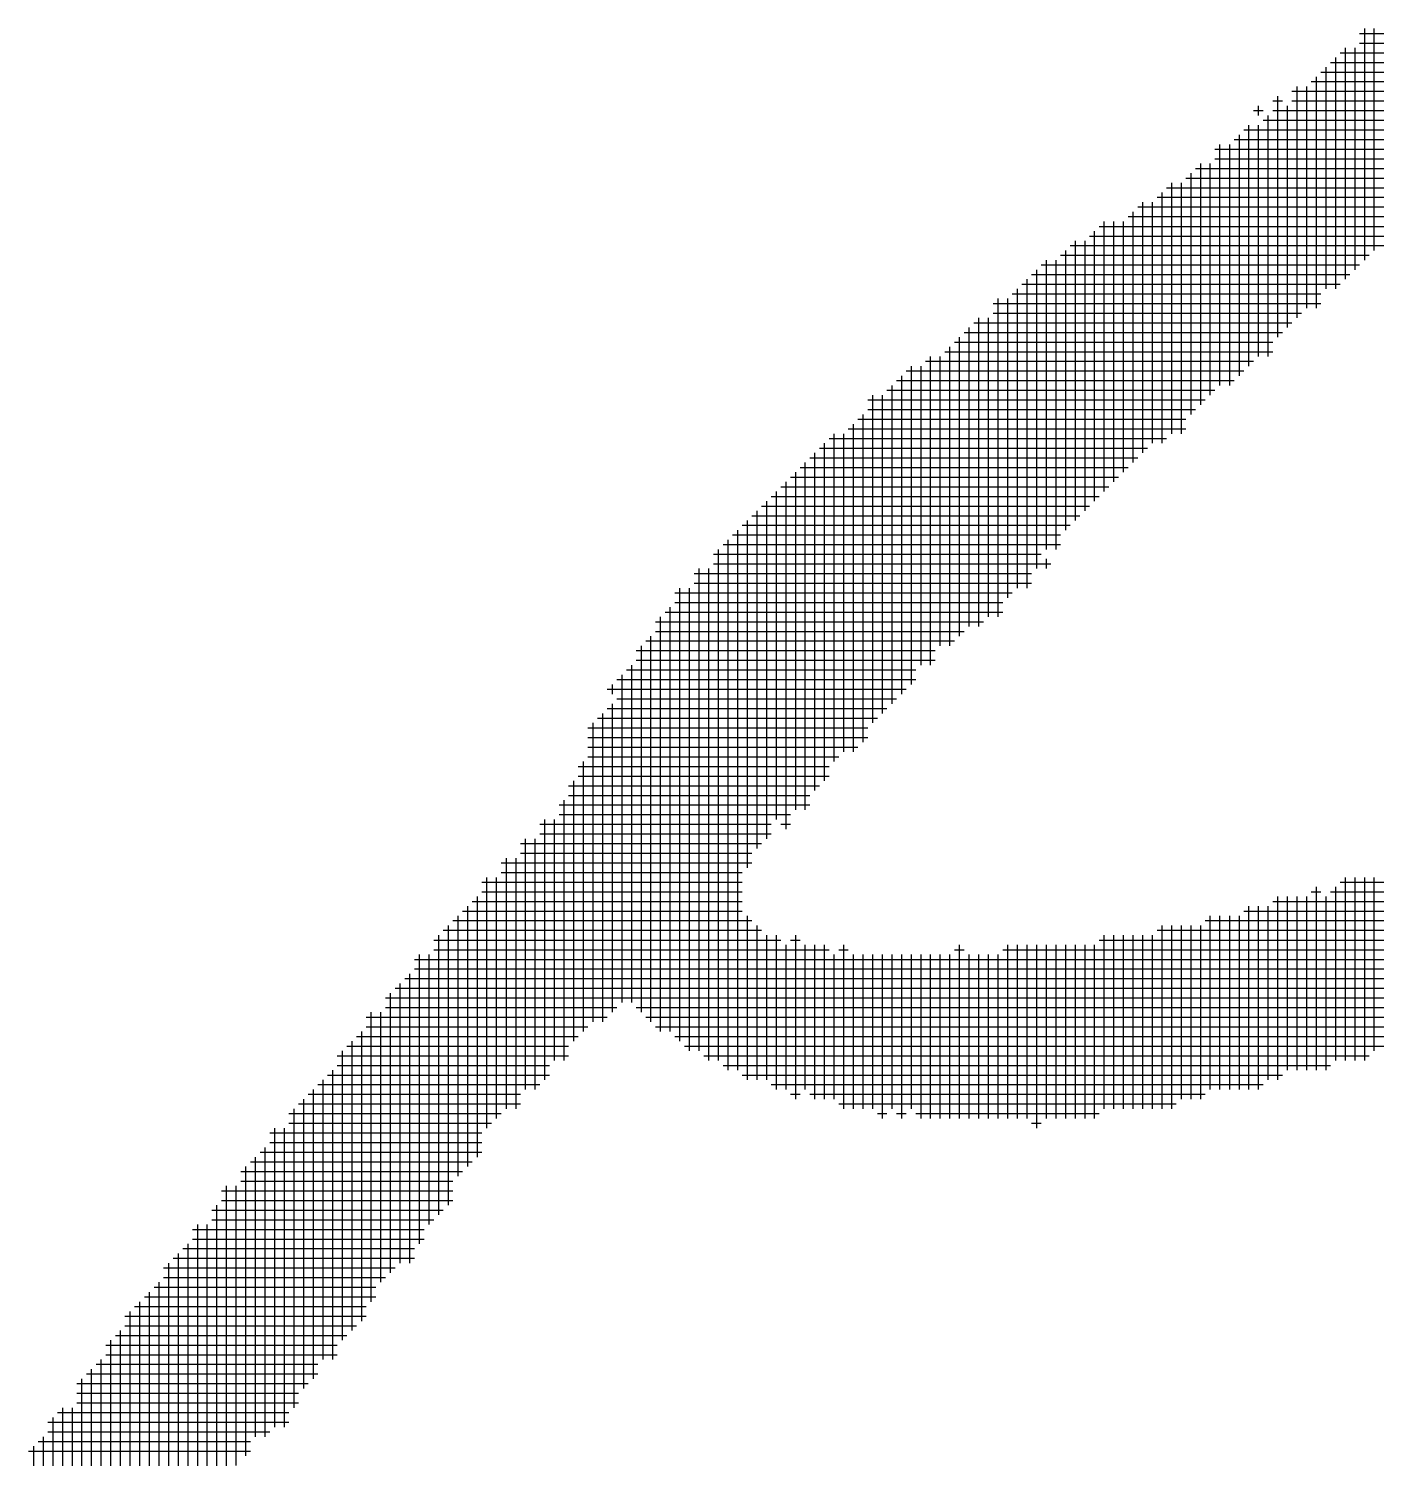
# Model space of a CAD drawing. Header units: feet. Extents: x 0 to 420500, y 0 to 297000.
# Drawn here: x 284319 to 284862, y 14735 to 15312 of the extents above; entities that cross this region are included whole.
import ezdxf

# ---------------------------------------------------------------- set-up
doc = ezdxf.new("R2010")
doc.units = ezdxf.units.FT
doc.header["$LTSCALE"] = 2750
doc.header["$MEASUREMENT"] = 0
doc.layers.add('CX-MISC', color=2, linetype='CONTINUOUS')

# ---------------------------------------------------------------- blocks, each defined once
blk = doc.blocks.new('CXGLOGO-싸인2')
at = {"layer": 'CX-MISC'}
for p, q in [((9608.295, -1038.18), (9611.872, -1038.18)), ((9608.334, -1038.141), (9608.334, -1040.007)), ((9608.411, -1038.141), (9608.411, -1039.929)), ((9608.178, -1038.296), (9608.178, -1040.162)), ((9608.256, -1038.296), (9608.256, -1040.085)), ((9608.295, -1038.257), (9611.638, -1038.257)), ((9608.061, -1038.413), (9611.327, -1038.413)), ((9608.1, -1038.374), (9608.1, -1040.24)), ((9608.139, -1038.335), (9611.405, -1038.335)), ((9607.945, -1038.529), (9607.945, -1040.396)), ((9607.984, -1038.491), (9611.172, -1038.491)), ((9608.023, -1038.452), (9608.023, -1040.24)), ((9607.75, -1038.646), (9610.627, -1038.646)), ((9607.789, -1038.607), (9607.789, -1040.473)), ((9607.867, -1038.607), (9607.867, -1040.396)), ((9607.906, -1038.568), (9611.016, -1038.568)), ((9607.478, -1038.763), (9607.478, -1038.841)), ((9607.595, -1038.724), (9607.673, -1038.724)), ((9607.634, -1038.685), (9607.634, -1040.629)), ((9607.711, -1038.763), (9607.711, -1040.551)), ((9607.75, -1038.724), (9610.627, -1038.724)), ((9607.439, -1038.802), (9607.517, -1038.802)), ((9607.517, -1038.879), (9610.239, -1038.879)), ((9607.556, -1038.841), (9607.556, -1040.785)), ((9607.595, -1038.802), (9610.394, -1038.802)), ((9607.323, -1038.996), (9607.323, -1040.94)), ((9607.362, -1038.957), (9610.083, -1038.957)), ((9607.4, -1038.918), (9607.4, -1040.862)), ((9607.478, -1038.918), (9607.478, -1040.785)), ((9607.128, -1039.113), (9609.85, -1039.113)), ((9607.167, -1039.074), (9607.167, -1041.018)), ((9607.245, -1039.074), (9607.245, -1041.018)), ((9607.284, -1039.035), (9610.005, -1039.035)), ((9607.012, -1039.229), (9607.012, -1041.173)), ((9607.089, -1039.229), (9607.089, -1041.096)), ((9607.128, -1039.19), (9609.772, -1039.19)), ((9606.895, -1039.346), (9609.461, -1039.346)), ((9606.934, -1039.307), (9606.934, -1041.251)), ((9606.973, -1039.268), (9609.617, -1039.268)), ((9606.701, -1039.463), (9606.701, -1041.484)), ((9606.739, -1039.424), (9609.306, -1039.424)), ((9606.778, -1039.385), (9606.778, -1041.407)), ((9606.856, -1039.385), (9606.856, -1041.407)), ((9606.506, -1039.579), (9608.995, -1039.579)), ((9606.545, -1039.54), (9606.545, -1041.562)), ((9606.623, -1039.54), (9606.623, -1041.484)), ((9606.662, -1039.501), (9609.228, -1039.501)), ((9606.234, -1039.696), (9606.234, -1041.873)), ((9606.312, -1039.696), (9606.312, -1041.795)), ((9606.39, -1039.696), (9606.39, -1041.718)), ((9606.428, -1039.657), (9608.917, -1039.657)), ((9606.467, -1039.618), (9606.467, -1041.64)), ((9606.117, -1039.813), (9608.683, -1039.813)), ((9606.156, -1039.774), (9606.156, -1041.951)), ((9606.195, -1039.735), (9608.761, -1039.735)), ((9605.923, -1039.929), (9605.923, -1042.184)), ((9605.962, -1039.89), (9608.528, -1039.89)), ((9606.001, -1039.851), (9606.001, -1042.106)), ((9606.079, -1039.851), (9606.079, -1042.029)), ((9605.729, -1040.046), (9608.295, -1040.046)), ((9605.767, -1040.007), (9605.767, -1042.34)), ((9605.845, -1040.007), (9605.845, -1042.34)), ((9605.884, -1039.968), (9608.372, -1039.968)), ((9605.612, -1040.162), (9605.612, -1042.651)), ((9605.651, -1040.124), (9608.217, -1040.124)), ((9605.69, -1040.085), (9605.69, -1042.495)), ((9605.495, -1040.279), (9607.984, -1040.279)), ((9605.534, -1040.24), (9605.534, -1042.651)), ((9605.573, -1040.201), (9608.139, -1040.201)), ((9605.34, -1040.357), (9607.984, -1040.357)), ((9605.379, -1040.318), (9605.379, -1042.884)), ((9605.456, -1040.318), (9605.456, -1042.729)), ((9605.223, -1040.473), (9605.223, -1042.962)), ((9605.301, -1040.473), (9605.301, -1042.884)), ((9605.34, -1040.435), (9607.828, -1040.435)), ((9605.107, -1040.59), (9607.673, -1040.59)), ((9605.145, -1040.551), (9605.145, -1042.962)), ((9605.184, -1040.512), (9607.75, -1040.512)), ((9604.99, -1040.707), (9604.99, -1043.117)), ((9605.029, -1040.668), (9607.595, -1040.668)), ((9605.068, -1040.629), (9605.068, -1043.04)), ((9604.795, -1040.823), (9607.439, -1040.823)), ((9604.834, -1040.785), (9604.834, -1043.273)), ((9604.912, -1040.785), (9604.912, -1043.117)), ((9604.951, -1040.746), (9607.595, -1040.746)), ((9604.601, -1040.94), (9604.601, -1043.506)), ((9604.64, -1040.901), (9607.362, -1040.901)), ((9604.679, -1040.862), (9604.679, -1043.428)), ((9604.757, -1040.862), (9604.757, -1043.273)), ((9604.484, -1041.057), (9607.128, -1041.057)), ((9604.523, -1041.018), (9604.523, -1043.584)), ((9604.562, -1040.979), (9607.284, -1040.979)), ((9604.329, -1041.134), (9607.051, -1041.134)), ((9604.368, -1041.096), (9604.368, -1043.739)), ((9604.446, -1041.096), (9604.446, -1043.662)), ((9604.251, -1041.29), (9606.895, -1041.29)), ((9604.29, -1041.251), (9604.29, -1043.895)), ((9604.329, -1041.212), (9606.973, -1041.212)), ((9604.057, -1041.407), (9604.057, -1044.05)), ((9604.135, -1041.407), (9604.135, -1043.973)), ((9604.173, -1041.368), (9606.895, -1041.368)), ((9604.212, -1041.329), (9604.212, -1043.973)), ((9603.94, -1041.523), (9606.584, -1041.523)), ((9603.979, -1041.484), (9603.979, -1044.206)), ((9604.018, -1041.445), (9606.739, -1041.445)), ((9603.823, -1041.64), (9603.823, -1044.439)), ((9603.862, -1041.601), (9606.506, -1041.601)), ((9603.901, -1041.562), (9603.901, -1044.284)), ((9603.707, -1041.757), (9606.351, -1041.757)), ((9603.746, -1041.718), (9603.746, -1044.439)), ((9603.785, -1041.679), (9606.428, -1041.679)), ((9603.59, -1041.873), (9603.59, -1044.517)), ((9603.629, -1041.834), (9606.273, -1041.834)), ((9603.668, -1041.795), (9603.668, -1044.595)), ((9603.474, -1041.99), (9606.117, -1041.99)), ((9603.512, -1041.951), (9603.512, -1044.673)), ((9603.551, -1041.912), (9606.195, -1041.912)), ((9603.357, -1042.106), (9603.357, -1044.906)), ((9603.396, -1042.068), (9606.04, -1042.068)), ((9603.435, -1042.029), (9603.435, -1044.75)), ((9603.24, -1042.223), (9605.884, -1042.223)), ((9603.279, -1042.184), (9603.279, -1046.539)), ((9603.318, -1042.145), (9605.962, -1042.145)), ((9603.124, -1042.34), (9603.124, -1046.461)), ((9603.163, -1042.301), (9605.884, -1042.301)), ((9603.201, -1042.262), (9603.201, -1046.539)), ((9603.085, -1042.379), (9605.729, -1042.379)), ((9603.085, -1042.456), (9605.806, -1042.456)), ((9605.767, -1042.417), (9605.767, -1042.495)), ((9602.929, -1042.534), (9605.651, -1042.534)), ((9602.968, -1042.495), (9602.968, -1046.383)), ((9603.046, -1042.495), (9603.046, -1046.461)), ((9602.774, -1042.69), (9605.495, -1042.69)), ((9602.813, -1042.651), (9602.813, -1046.305)), ((9602.89, -1042.651), (9602.89, -1046.383)), ((9602.929, -1042.612), (9605.651, -1042.612)), ((9602.735, -1042.806), (9602.735, -1046.228)), ((9602.774, -1042.767), (9605.418, -1042.767)), ((9602.618, -1042.923), (9605.262, -1042.923)), ((9602.657, -1042.884), (9602.657, -1046.228)), ((9602.696, -1042.845), (9605.418, -1042.845)), ((9602.579, -1043.04), (9602.579, -1046.15)), ((9602.618, -1043.001), (9605.107, -1043.001)), ((9602.463, -1043.156), (9604.873, -1043.156)), ((9602.502, -1043.117), (9602.502, -1046.072)), ((9602.54, -1043.078), (9605.029, -1043.078)), ((9602.424, -1043.273), (9602.424, -1045.994)), ((9602.463, -1043.234), (9604.873, -1043.234)), ((9602.307, -1043.389), (9604.718, -1043.389)), ((9602.346, -1043.351), (9602.346, -1045.994)), ((9602.385, -1043.312), (9604.718, -1043.312)), ((9602.229, -1043.467), (9604.64, -1043.467)), ((9602.268, -1043.428), (9602.268, -1043.506)), ((9602.268, -1043.584), (9602.268, -1046.072)), ((9602.307, -1043.545), (9604.562, -1043.545)), ((9602.152, -1043.701), (9604.407, -1043.701)), ((9602.191, -1043.662), (9602.191, -1046.15)), ((9602.229, -1043.623), (9604.484, -1043.623)), ((9602.074, -1043.778), (9604.329, -1043.778)), ((9602.113, -1043.739), (9602.113, -1046.15)), ((9602.074, -1043.856), (9604.329, -1043.856)), ((9602.074, -1043.934), (9604.251, -1043.934)), ((9602.035, -1044.05), (9602.035, -1046.228)), ((9602.074, -1044.012), (9604.096, -1044.012)), ((9601.996, -1044.089), (9604.018, -1044.089)), ((9601.996, -1044.167), (9604.018, -1044.167)), ((9601.918, -1044.245), (9603.94, -1044.245)), ((9601.957, -1044.206), (9601.957, -1046.305)), ((9601.841, -1044.4), (9603.862, -1044.4)), ((9601.879, -1044.361), (9601.879, -1046.461)), ((9601.918, -1044.323), (9603.862, -1044.323)), ((9601.724, -1044.517), (9601.724, -1046.617)), ((9601.802, -1044.517), (9601.802, -1046.461)), ((9601.841, -1044.478), (9603.707, -1044.478)), ((9601.685, -1044.556), (9603.551, -1044.556)), ((9601.685, -1044.634), (9603.551, -1044.634)), ((9603.629, -1044.556), (9603.707, -1044.556)), ((9601.53, -1044.711), (9603.474, -1044.711)), ((9601.568, -1044.673), (9601.568, -1046.694)), ((9601.646, -1044.673), (9601.646, -1046.694)), ((9601.374, -1044.867), (9603.396, -1044.867)), ((9601.413, -1044.828), (9601.413, -1046.85)), ((9601.491, -1044.828), (9601.491, -1046.85)), ((9601.53, -1044.789), (9603.396, -1044.789)), ((9601.257, -1044.984), (9601.257, -1047.005)), ((9601.335, -1044.984), (9601.335, -1046.928)), ((9601.374, -1044.945), (9603.318, -1044.945)), ((9608.178, -1044.984), (9608.178, -1046.461)), ((9608.256, -1044.984), (9608.256, -1046.461)), ((9608.334, -1044.984), (9608.334, -1046.461)), ((9608.411, -1044.984), (9608.411, -1046.383)), ((9601.219, -1045.022), (9603.318, -1045.022)), ((9601.219, -1045.1), (9603.318, -1045.1)), ((9607.906, -1045.1), (9607.984, -1045.1)), ((9607.945, -1045.061), (9607.945, -1046.539)), ((9608.061, -1045.1), (9611.872, -1045.1)), ((9608.1, -1045.061), (9608.1, -1046.461)), ((9608.139, -1045.022), (9612.105, -1045.022)), ((9601.102, -1045.217), (9601.102, -1047.316)), ((9601.141, -1045.178), (9603.318, -1045.178)), ((9601.18, -1045.139), (9601.18, -1047.239)), ((9607.4, -1045.217), (9607.4, -1046.694)), ((9607.478, -1045.217), (9607.478, -1046.694)), ((9607.556, -1045.217), (9607.556, -1046.617)), ((9607.595, -1045.178), (9611.716, -1045.178)), ((9607.634, -1045.139), (9607.634, -1046.617)), ((9607.711, -1045.139), (9607.711, -1046.539)), ((9607.789, -1045.139), (9607.789, -1046.539)), ((9607.867, -1045.139), (9607.867, -1046.539)), ((9608.023, -1045.139), (9608.023, -1046.539)), ((9600.985, -1045.333), (9603.396, -1045.333)), ((9601.024, -1045.295), (9601.024, -1047.394)), ((9601.063, -1045.256), (9603.318, -1045.256)), ((9603.357, -1045.295), (9603.357, -1046.617)), ((9607.051, -1045.333), (9611.172, -1045.333)), ((9607.089, -1045.295), (9607.089, -1046.694)), ((9607.167, -1045.295), (9607.167, -1046.694)), ((9607.245, -1045.295), (9607.245, -1046.694)), ((9607.323, -1045.295), (9607.323, -1046.694)), ((9607.362, -1045.256), (9611.561, -1045.256)), ((9600.869, -1045.45), (9600.869, -1047.705)), ((9600.907, -1045.411), (9603.474, -1045.411)), ((9600.946, -1045.372), (9600.946, -1047.627)), ((9603.435, -1045.372), (9603.435, -1046.617)), ((9603.512, -1045.45), (9603.512, -1046.617)), ((9603.59, -1045.45), (9603.59, -1046.694)), ((9603.746, -1045.45), (9603.746, -1046.772)), ((9606.234, -1045.45), (9606.234, -1046.85)), ((9606.312, -1045.45), (9606.312, -1046.85)), ((9606.39, -1045.45), (9606.39, -1046.85)), ((9606.467, -1045.45), (9606.467, -1046.85)), ((9606.545, -1045.45), (9606.545, -1046.85)), ((9606.623, -1045.45), (9606.623, -1046.85)), ((9606.662, -1045.411), (9611.172, -1045.411)), ((9606.701, -1045.372), (9606.701, -1046.85)), ((9606.778, -1045.372), (9606.778, -1046.85)), ((9606.856, -1045.372), (9606.856, -1046.772)), ((9606.934, -1045.372), (9606.934, -1046.772)), ((9607.012, -1045.372), (9607.012, -1046.772)), ((9600.83, -1045.489), (9603.629, -1045.489)), ((9600.83, -1045.567), (9604.018, -1045.567)), ((9603.668, -1045.528), (9603.668, -1046.694)), ((9603.707, -1045.489), (9603.785, -1045.489)), ((9603.823, -1045.528), (9603.823, -1046.694)), ((9603.901, -1045.528), (9603.901, -1046.772)), ((9603.979, -1045.528), (9603.979, -1046.772)), ((9604.096, -1045.567), (9604.173, -1045.567)), ((9604.135, -1045.528), (9604.135, -1046.85)), ((9605.029, -1045.567), (9605.107, -1045.567)), ((9605.068, -1045.528), (9605.068, -1046.928)), ((9605.418, -1045.567), (9610.705, -1045.567)), ((9605.456, -1045.528), (9605.456, -1046.928)), ((9605.534, -1045.528), (9605.534, -1046.928)), ((9605.612, -1045.528), (9605.612, -1046.928)), ((9605.69, -1045.528), (9605.69, -1047.005)), ((9605.767, -1045.528), (9605.767, -1046.928)), ((9605.845, -1045.528), (9605.845, -1046.928)), ((9605.923, -1045.528), (9605.923, -1046.928)), ((9606.001, -1045.528), (9606.001, -1046.928)), ((9606.079, -1045.528), (9606.079, -1046.928)), ((9606.156, -1045.528), (9606.156, -1046.928)), ((9606.195, -1045.489), (9610.861, -1045.489)), ((9600.674, -1045.645), (9610.627, -1045.645)), ((9600.713, -1045.606), (9600.713, -1047.938)), ((9600.791, -1045.606), (9600.791, -1047.783)), ((9604.057, -1045.606), (9604.057, -1046.772)), ((9604.212, -1045.606), (9604.212, -1046.85)), ((9604.29, -1045.606), (9604.29, -1046.85)), ((9604.368, -1045.606), (9604.368, -1046.85)), ((9604.446, -1045.606), (9604.446, -1046.928)), ((9604.523, -1045.606), (9604.523, -1046.85)), ((9604.601, -1045.606), (9604.601, -1046.928)), ((9604.679, -1045.606), (9604.679, -1046.85)), ((9604.757, -1045.606), (9604.757, -1046.928)), ((9604.834, -1045.606), (9604.834, -1046.928)), ((9604.912, -1045.606), (9604.912, -1046.928)), ((9604.99, -1045.606), (9604.99, -1046.928)), ((9605.145, -1045.606), (9605.145, -1046.928)), ((9605.223, -1045.606), (9605.223, -1046.928)), ((9605.301, -1045.606), (9605.301, -1046.928)), ((9605.379, -1045.606), (9605.379, -1046.928)), ((9600.596, -1045.8), (9610.005, -1045.8)), ((9600.635, -1045.761), (9600.635, -1048.094)), ((9600.674, -1045.722), (9610.239, -1045.722)), ((9600.48, -1045.917), (9600.48, -1048.172)), ((9600.519, -1045.878), (9609.85, -1045.878)), ((9600.558, -1045.839), (9600.558, -1048.094)), ((9600.441, -1045.956), (9609.772, -1045.956)), ((9600.441, -1046.033), (9602.307, -1046.033)), ((9602.463, -1046.033), (9609.539, -1046.033)), ((9600.285, -1046.111), (9602.229, -1046.111)), ((9600.324, -1046.072), (9600.324, -1048.405)), ((9600.402, -1046.072), (9600.402, -1048.249)), ((9602.54, -1046.111), (9609.228, -1046.111)), ((9600.208, -1046.267), (9601.996, -1046.267)), ((9600.247, -1046.228), (9600.247, -1048.561)), ((9600.285, -1046.189), (9602.074, -1046.189)), ((9602.618, -1046.189), (9609.15, -1046.189)), ((9602.774, -1046.267), (9608.839, -1046.267)), ((9600.091, -1046.383), (9600.091, -1048.716)), ((9600.13, -1046.344), (9601.918, -1046.344)), ((9600.169, -1046.305), (9600.169, -1048.638)), ((9602.851, -1046.344), (9608.606, -1046.344)), ((9600.052, -1046.422), (9601.918, -1046.422)), ((9600.052, -1046.5), (9601.763, -1046.5)), ((9603.007, -1046.422), (9608.372, -1046.422)), ((9603.163, -1046.5), (9608.061, -1046.5)), ((9599.935, -1046.617), (9599.935, -1048.872)), ((9599.974, -1046.578), (9601.763, -1046.578)), ((9600.013, -1046.539), (9600.013, -1048.872)), ((9603.318, -1046.578), (9607.673, -1046.578)), ((9599.819, -1046.733), (9601.53, -1046.733)), ((9599.858, -1046.694), (9599.858, -1049.027)), ((9599.897, -1046.655), (9601.685, -1046.655)), ((9603.551, -1046.655), (9607.517, -1046.655)), ((9603.707, -1046.733), (9603.785, -1046.733)), ((9603.862, -1046.733), (9607.051, -1046.733)), ((9599.702, -1046.85), (9599.702, -1049.26)), ((9599.741, -1046.811), (9601.53, -1046.811)), ((9599.78, -1046.772), (9599.78, -1049.105)), ((9604.096, -1046.811), (9606.817, -1046.811)), ((9599.663, -1046.889), (9601.374, -1046.889)), ((9604.407, -1046.889), (9604.484, -1046.889)), ((9604.562, -1046.889), (9604.64, -1046.889)), ((9604.718, -1046.889), (9606.195, -1046.889)), ((9599.508, -1047.044), (9601.219, -1047.044)), ((9599.547, -1047.005), (9599.547, -1049.416)), ((9599.624, -1047.005), (9599.624, -1049.416)), ((9599.663, -1046.966), (9601.296, -1046.966)), ((9605.651, -1046.966), (9605.729, -1046.966)), ((9599.469, -1047.161), (9599.469, -1049.494)), ((9599.508, -1047.122), (9601.219, -1047.122)), ((9599.352, -1047.277), (9601.141, -1047.277)), ((9599.391, -1047.239), (9599.391, -1049.494)), ((9599.43, -1047.2), (9601.219, -1047.2)), ((9599.275, -1047.355), (9601.063, -1047.355)), ((9599.313, -1047.316), (9599.313, -1049.649)), ((9599.119, -1047.511), (9600.985, -1047.511)), ((9599.158, -1047.472), (9599.158, -1049.805)), ((9599.236, -1047.472), (9599.236, -1049.727)), ((9599.275, -1047.433), (9600.985, -1047.433)), ((9599.08, -1047.627), (9599.08, -1049.96)), ((9599.119, -1047.589), (9600.985, -1047.589)), ((9599.041, -1047.666), (9600.907, -1047.666)), ((9599.041, -1047.744), (9600.83, -1047.744)), ((9598.886, -1047.822), (9600.752, -1047.822)), ((9598.925, -1047.783), (9598.925, -1050.193)), ((9599.002, -1047.783), (9599.002, -1050.116)), ((9598.808, -1047.977), (9600.674, -1047.977)), ((9598.847, -1047.938), (9598.847, -1050.271)), ((9598.886, -1047.9), (9600.752, -1047.9)), ((9598.691, -1048.094), (9598.691, -1050.582)), ((9598.73, -1048.055), (9600.674, -1048.055)), ((9598.769, -1048.016), (9598.769, -1050.427)), ((9598.652, -1048.133), (9600.519, -1048.133)), ((9598.652, -1048.211), (9600.441, -1048.211)), ((9598.536, -1048.327), (9598.536, -1050.738)), ((9598.575, -1048.288), (9600.363, -1048.288)), ((9598.614, -1048.249), (9598.614, -1050.582)), ((9598.419, -1048.444), (9600.285, -1048.444)), ((9598.458, -1048.405), (9598.458, -1050.893)), ((9598.497, -1048.366), (9600.363, -1048.366)), ((9598.341, -1048.522), (9600.285, -1048.522)), ((9598.38, -1048.483), (9598.38, -1050.893)), ((9598.264, -1048.677), (9600.13, -1048.677)), ((9598.303, -1048.638), (9598.303, -1051.049)), ((9598.341, -1048.599), (9600.208, -1048.599)), ((9598.186, -1048.755), (9600.052, -1048.755)), ((9598.225, -1048.716), (9598.225, -1051.204)), ((9598.108, -1048.91), (9599.897, -1048.91)), ((9598.147, -1048.872), (9598.147, -1051.36)), ((9598.186, -1048.833), (9600.052, -1048.833)), ((9597.991, -1049.027), (9597.991, -1051.515)), ((9598.03, -1048.988), (9599.897, -1048.988)), ((9598.069, -1048.949), (9598.069, -1051.36)), ((9597.953, -1049.066), (9599.819, -1049.066)), ((9597.953, -1049.144), (9599.741, -1049.144)), ((9597.836, -1049.26), (9597.836, -1051.904)), ((9597.914, -1049.26), (9597.914, -1051.749)), ((9597.953, -1049.221), (9599.741, -1049.221)), ((9597.719, -1049.377), (9599.663, -1049.377)), ((9597.758, -1049.338), (9597.758, -1051.982)), ((9597.797, -1049.299), (9599.663, -1049.299)), ((9597.68, -1049.494), (9597.68, -1052.137)), ((9597.719, -1049.455), (9599.508, -1049.455)), ((9597.564, -1049.61), (9599.352, -1049.61)), ((9597.603, -1049.571), (9597.603, -1052.293)), ((9597.642, -1049.533), (9599.352, -1049.533))]:
    blk.add_line(p, q, dxfattribs=at)

msp = doc.modelspace()

# ---------------------------------------------------------------- block references
at = {"layer": 'CX-MISC', "xscale": 49.99999998835847, "yscale": 49.99999998835847, "zscale": 49.99999998835847}
msp.add_blockref('CXGLOGO-싸인2', (-195559.42, 67218.57), dxfattribs=at)

doc.saveas('drawing.dxf')
